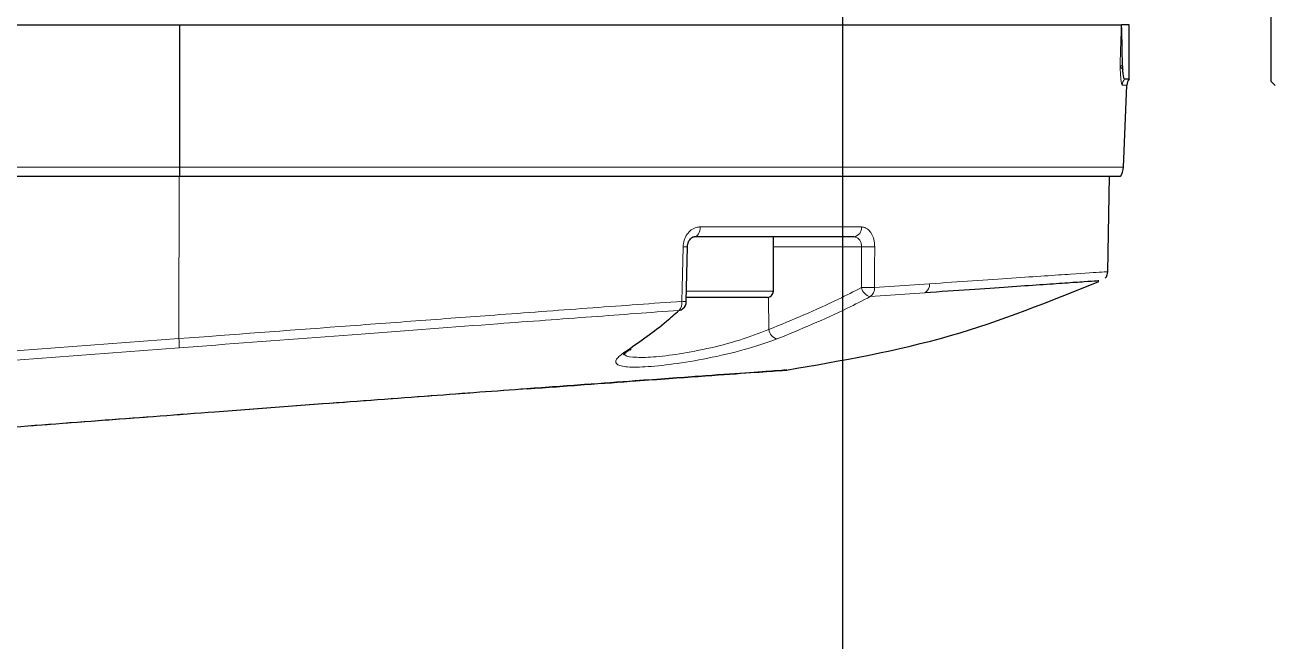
# Model space of a CAD drawing. Header units: millimetres. Extents: x 0 to 8400, y 0 to 5940.
# Drawn here: x 2716.8 to 2779.2, y 1949.3 to 1980.1 of the extents above; entities that cross this region are included whole.
import ezdxf

# ---------------------------------------------------------------- set-up
doc = ezdxf.new("R2010")
doc.units = ezdxf.units.MM
doc.linetypes.add('CENTERX2', pattern=[20.32, 12.7, -2.54, 2.54, -2.54])
doc.layers.add('do kich thuoc', color=10, linetype='Continuous', lineweight=5, plot=False)

msp = doc.modelspace()

# ---------------------------------------------------------------- linework, layer by layer
at = {"color": 7, "linetype": 'Continuous', "lineweight": 30}
for p, q in [((2779.128, 1977.269), (2779.128, 1981.105)), ((2711.937, 1980.095), (2724.585, 1980.095)), ((2724.585, 1972.984), (2724.585, 1980.095)), ((2724.585, 1980.095), (2771.649, 1980.095)), ((2772.037, 1980.095), (2771.649, 1980.095)), ((2772.037, 1977.388), (2772.037, 1980.095)), ((2771.748, 1972.984), (2771.915, 1977.088)), ((2779.128, 1977.269), (2779.33, 1977.067)), ((2560.767, 1972.525), (2724.578, 1972.525)), ((2749.965, 1972.55), (2749.965, 1972.525)), ((2752.993, 1972.525), (2752.993, 1972.55)), ((2770.97, 1967.751), (2771.053, 1972.525)), ((2749.899, 1966.268), (2749.96, 1968.998)), ((2758.279, 1969.497), (2750.299, 1969.497)), ((2754.255, 1966.772), (2754.255, 1969.497)), ((2752.729, 1966.469), (2749.895, 1966.469)), ((2753.952, 1966.469), (2752.729, 1966.469)), ((2754.929, 1962.834), (2754.891, 1962.831)), ((2731.722, 1961.135), (2726.334, 1960.731))]:
    msp.add_line(p, q, dxfattribs=at)
at = {"color": 8, "linetype": 'Continuous', "lineweight": 15}
for p, q in [((2560.773, 1972.984), (2724.585, 1972.984)), ((2724.537, 1964.403), (2724.544, 1972.525)), ((2750.593, 1969.993), (2758.656, 1969.993)), ((2758.658, 1969.001), (2754.255, 1969.001)), ((2758.651, 1966.958), (2758.658, 1969.001)), ((2759.31, 1966.958), (2762.062, 1967.149)), ((2749.891, 1966.772), (2752.882, 1966.772)), ((2752.882, 1966.772), (2754.255, 1966.772)), ((2754.026, 1964.859), (2754.01, 1966.474)), ((2761.825, 1966.695), (2759.093, 1966.504)), ((2726.339, 1960.733), (2731.735, 1961.137))]:
    msp.add_line(p, q, dxfattribs=at)
at = {"color": 0, "lineweight": 25}
for points in [[(2757.721, 2735.715), (3157.721, 2735.715), (3157.721, 1283.715), (2757.721, 1283.715)], [(2757.721, 2169.715), (3077.721, 2169.715), (3077.721, 1849.715), (2757.721, 1849.715)]]:
    msp.add_lwpolyline(points, close=True, dxfattribs=at)
at = {"color": 8, "linetype": 'Continuous', "lineweight": 15, "flags": 128}
for points in [[(2750.299, 1969.497), (2750.356, 1969.506), (2750.41, 1969.534), (2750.461, 1969.58), (2750.505, 1969.642), (2750.542, 1969.717), (2750.569, 1969.802), (2750.586, 1969.895), (2750.593, 1969.993)], [(2749.68, 1966.271), (2749.695, 1966.953), (2749.742, 1969.001)], [(2759.317, 1969.001), (2759.314, 1967.992), (2759.31, 1966.958)]]:
    msp.add_lwpolyline(points, dxfattribs=at)
at = {"color": 7, "linetype": 'CENTERX2', "lineweight": 0}
msp.add_arc((2367.811, 2009.872), 709.586, 100, 80, dxfattribs=at)
at = {"color": 8, "linetype": 'Continuous', "lineweight": 15}
for centre, radius, start, end in [((2772.201, 1977.067), 0.506, 140.69647, 177.7349), ((2758.206, 1969.944), 0.453, 279.25438, 6.23245), ((2749.92, 1974.971), 5.973, 268.29093, 270.39426), ((2758.988, 1987.148), 18.15, 268.95987, 271.04013), ((2761.56, 1967.122), 0.502, 301.76481, 3.0039), ((2758.981, 1985.089), 18.134, 268.9586, 271.0414), ((2759.271, 1967.119), 0.641, 194.62123, 253.8165), ((2758.804, 1966.921), 0.507, 304.64827, 4.09269), ((2749.121, 1966.203), 0.563, 316.52173, 6.87239), ((2749.861, 1972.384), 6.116, 268.30708, 270.36476), ((2754.6, 1964.942), 0.58, 188.18622, 252.96989), ((2719.521, 1963.945), 5.037, 0.00557, 5.21835), ((2741.903, 1962.261), 0.369, 274.2004, 278.8705), ((2731.716, 1961.222), 0.0864, 274.25794, 282.53015), ((2726.333, 1960.75), 0.0182, 274.69998, 291.11484)]:
    msp.add_arc(centre, radius, start, end, dxfattribs=at)
at = {"color": 7, "linetype": 'Continuous', "lineweight": 30}
for centre, radius, start, end in [((2772.427, 1977.067), 0.505, 141.16405, 177.68951), ((2706.712, 1973.026), 17.872, 358.39315, 359.86566), ((2770.74, 1973.03), 1.009, 329.15964, 357.31816), ((2753.952, 1966.772), 0.303, 270, 0), ((2749.495, 1966.173), 0.359, 275.55276, 311.65898), ((2749.395, 1966.279), 0.505, 312.10611, 358.71009), ((2746.925, 1964.206), 0.374, 275.87522, 304.74412), ((2754.79, 1963.837), 1.013, 274.06462, 277.90488)]:
    msp.add_arc(centre, radius, start, end, dxfattribs=at)
at = {"color": 8, "linetype": 'Continuous', "lineweight": 15}
for points, knots in [([(2771.581, 1978.057), (2771.59, 1978.306), (2771.613, 1978.986), (2771.635, 1979.665), (2771.649, 1980.095)], [0, 0, 0, 0, 0.367365, 1, 1, 1, 1]), ([(2771.695, 1977.087), (2771.682, 1977.102), (2771.657, 1977.132), (2771.618, 1977.39), (2771.597, 1977.73), (2771.584, 1977.986), (2771.581, 1978.055), (2771.581, 1978.057)], [0, 0, 0, 0, 0.233329, 0.466045, 0.857246, 0.996395, 1, 1, 1, 1]), ([(2771.581, 1978.057), (2771.586, 1978.056), (2771.605, 1978.054), (2771.661, 1978.053), (2771.703, 1978.053)], [0, 0, 0, 0, 0.25246, 1, 1, 1, 1]), ([(2771.581, 1978.057), (2771.581, 1978.056), (2771.592, 1978.022), (2771.626, 1977.965), (2771.688, 1977.907), (2771.713, 1977.883)], [0, 0, 0, 0, 0.012963, 0.593446, 1, 1, 1, 1]), ([(2771.923, 1977.087), (2771.923, 1977.087), (2771.984, 1977.087), (2771.863, 1977.087), (2771.73, 1977.087), (2771.695, 1977.087)], [0, 0, 0, 0, 0.00024, 0.735767, 1, 1, 1, 1]), ([(2724.585, 1972.984), (2727.332, 1972.984), (2731.495, 1972.984), (2736.901, 1972.984), (2742.163, 1972.984), (2747.164, 1972.984), (2751.781, 1972.984), (2756.115, 1972.984), (2759.989, 1972.984), (2763.307, 1972.984), (2766.231, 1972.984), (2768.54, 1972.984), (2770.191, 1972.984), (2771.345, 1972.984), (2771.855, 1972.984), (2771.743, 1972.984), (2771.74, 1972.984)], [0, 0, 0, 0, 0.109504, 0.165901, 0.222299, 0.331605, 0.387894, 0.444183, 0.553488, 0.609777, 0.666066, 0.775372, 0.831661, 0.88795, 0.997255, 1, 1, 1, 1]), ([(2749.742, 1969.001), (2749.753, 1969.113), (2749.777, 1969.338), (2749.928, 1969.636), (2750.144, 1969.86), (2750.379, 1969.976), (2750.533, 1969.988), (2750.593, 1969.993)], [0, 0, 0, 0, 0.213395, 0.42725, 0.642291, 0.85959, 1, 1, 1, 1]), ([(2758.656, 1969.993), (2758.733, 1969.981), (2758.887, 1969.959), (2759.088, 1969.783), (2759.236, 1969.525), (2759.308, 1969.247), (2759.315, 1969.067), (2759.317, 1969.001)], [0, 0, 0, 0, 0.220578, 0.440798, 0.658631, 0.873689, 1, 1, 1, 1]), ([(2758.658, 1969.001), (2758.657, 1969.034), (2758.655, 1969.124), (2758.614, 1969.263), (2758.53, 1969.393), (2758.413, 1969.48), (2758.324, 1969.491), (2758.279, 1969.497)], [0, 0, 0, 0, 0.125334, 0.338788, 0.555873, 0.776873, 1, 1, 1, 1]), ([(2762.062, 1967.149), (2763.517, 1967.248), (2765.722, 1967.398), (2767.853, 1967.545), (2769.59, 1967.663), (2770.608, 1967.729), (2770.99, 1967.756), (2770.943, 1967.752), (2770.933, 1967.752)], [0, 0, 0, 0, 0.270572, 0.409912, 0.549251, 0.819673, 0.958939, 1, 1, 1, 1]), ([(2754.026, 1964.859), (2755.197, 1965.34), (2756.759, 1965.982), (2758.273, 1966.763), (2758.651, 1966.958)], [0, 0, 0, 0, 0.750233, 1, 1, 1, 1]), ([(2759.093, 1966.504), (2758.712, 1966.307), (2757.185, 1965.519), (2755.611, 1964.873), (2754.43, 1964.387)], [0, 0, 0, 0, 0.249555, 1, 1, 1, 1]), ([(2724.537, 1964.403), (2727.239, 1964.607), (2731.332, 1964.915), (2736.651, 1965.313), (2740.894, 1965.628), (2745.304, 1965.953), (2748.216, 1966.164), (2749.68, 1966.271)], [0, 0, 0, 0, 0.3027055, 0.4585886, 0.6144717, 0.8061517, 1, 1, 1, 1]), ([(2749.529, 1965.816), (2748.092, 1965.711), (2745.201, 1965.499), (2739.904, 1965.106), (2733.636, 1964.634), (2728.225, 1964.226), (2725.168, 1963.992), (2724.558, 1963.946)], [0, 0, 0, 0, 0.191689, 0.385547, 0.655279, 0.931153, 1, 1, 1, 1]), ([(2746.821, 1963.664), (2746.819, 1963.654), (2746.788, 1963.541), (2747.191, 1963.466), (2748.051, 1963.452), (2749.365, 1963.599), (2750.931, 1963.887), (2752.596, 1964.31), (2753.549, 1964.676), (2754.026, 1964.859)], [0, 0, 0, 0, 0.014847, 0.170387, 0.327634, 0.488515, 0.655112, 0.827391, 1, 1, 1, 1]), ([(2656.228, 1959.45), (2669.577, 1960.392), (2692.35, 1961.998), (2715.117, 1963.699), (2724.537, 1964.403)], [0, 0, 0, 0, 0.586211, 1, 1, 1, 1]), ([(2754.43, 1964.387), (2753.897, 1964.202), (2752.832, 1963.833), (2750.978, 1963.406), (2749.231, 1963.115), (2747.784, 1962.971), (2746.786, 1962.973), (2746.323, 1963.13), (2746.382, 1963.421), (2746.78, 1963.703), (2746.963, 1963.834)], [0, 0, 0, 0, 0.135012, 0.2699, 0.400369, 0.526397, 0.649736, 0.771909, 0.894684, 1, 1, 1, 1]), ([(2724.558, 1963.946), (2715.136, 1963.236), (2692.367, 1961.521), (2669.592, 1959.92), (2656.242, 1958.981)], [0, 0, 0, 0, 0.413784, 1, 1, 1, 1]), ([(2731.735, 1961.137), (2733.172, 1961.245), (2736.075, 1961.461), (2739.452, 1961.711), (2741.336, 1961.85), (2741.96, 1961.896)], [0, 0, 0, 0, 0.395878, 0.79968, 1, 1, 1, 1]), ([(2710.063, 1959.504), (2711.776, 1959.633), (2715.224, 1959.894), (2720.751, 1960.312), (2724.459, 1960.591), (2726.339, 1960.733)], [0, 0, 0, 0, 0.327186, 0.658782, 1, 1, 1, 1])]:
    msp.add_open_spline(points, degree=3, knots=knots, dxfattribs=at)
at = {"color": 7, "linetype": 'Continuous', "lineweight": 30}
for points, knots in [([(2771.703, 1978.053), (2771.699, 1978.279), (2771.694, 1978.66), (2771.685, 1979.143), (2771.678, 1979.469), (2771.672, 1979.687), (2771.667, 1979.832), (2771.664, 1979.928), (2771.66, 1979.993), (2771.658, 1980.04), (2771.655, 1980.071), (2771.652, 1980.088), (2771.651, 1980.094), (2771.65, 1980.095), (2771.649, 1980.095)], [0, 0, 0, 0, 0.322884, 0.544241, 0.692748, 0.792542, 0.85979, 0.905299, 0.936299, 0.957619, 0.979784, 0.988648, 0.995963, 1, 1, 1, 1]), ([(2771.703, 1978.053), (2771.703, 1978.023), (2771.705, 1977.959), (2771.71, 1977.909), (2771.713, 1977.883)], [0, 0, 0, 0, 0.463328, 1, 1, 1, 1]), ([(2771.809, 1977.388), (2771.799, 1977.399), (2771.776, 1977.425), (2771.742, 1977.614), (2771.722, 1977.796), (2771.713, 1977.883)], [0, 0, 0, 0, 0.289537, 0.661418, 1, 1, 1, 1]), ([(2772.027, 1977.388), (2772.03, 1977.388), (2772.09, 1977.388), (2771.945, 1977.388), (2771.809, 1977.388)], [0, 0, 0, 0, 0.058251, 1, 1, 1, 1]), ([(2724.578, 1972.525), (2724.947, 1972.525), (2728.012, 1972.525), (2733.782, 1972.525), (2741.577, 1972.525), (2748.097, 1972.525), (2753.335, 1972.525), (2757.463, 1972.525), (2761.151, 1972.525), (2764.334, 1972.525), (2766.988, 1972.525), (2769.086, 1972.525), (2770.561, 1972.525), (2771.46, 1972.525), (2771.547, 1972.525), (2771.588, 1972.525)], [0, 0, 0, 0, 0.01475, 0.122445, 0.231648, 0.340851, 0.414744, 0.488873, 0.562766, 0.636659, 0.710788, 0.784681, 0.858575, 0.932703, 1, 1, 1, 1]), ([(2749.965, 1968.999), (2749.964, 1969.017), (2749.961, 1969.092), (2749.998, 1969.223), (2750.069, 1969.361), (2750.162, 1969.453), (2750.241, 1969.495), (2750.281, 1969.492), (2750.298, 1969.491)], [0, 0, 0, 0, 0.057689, 0.243557, 0.429504, 0.619894, 0.835321, 1, 1, 1, 1]), ([(2770.838, 1967.428), (2770.84, 1967.429), (2770.889, 1967.47), (2770.945, 1967.581), (2770.958, 1967.694), (2770.964, 1967.747)], [0, 0, 0, 0, 0.018551, 0.5438246, 1, 1, 1, 1]), ([(2754.903, 1962.83), (2757.668, 1963.308), (2763.033, 1964.236), (2768.078, 1966.279), (2770.523, 1967.269)], [0, 0, 0, 0, 0.515355, 1, 1, 1, 1]), ([(2770.515, 1967.291), (2770.53, 1967.292), (2770.558, 1967.294), (2769.831, 1967.245), (2768.59, 1967.162), (2766.647, 1967.027), (2764.126, 1966.854), (2762.592, 1966.748), (2761.825, 1966.695)], [0, 0, 0, 0, 0.1720271, 0.3113248, 0.4506227, 0.7212571, 0.8606289, 1, 1, 1, 1]), ([(2746.963, 1963.834), (2747.619, 1964.288), (2748.484, 1964.887), (2749.325, 1965.635), (2749.529, 1965.816)], [0, 0, 0, 0, 0.757602, 1, 1, 1, 1]), ([(2746.761, 1963.623), (2746.758, 1963.615), (2746.743, 1963.574), (2746.85, 1963.714), (2747.045, 1963.836), (2747.141, 1963.896)], [0, 0, 0, 0, 0.1183203, 0.563856, 1, 1, 1, 1]), ([(2754.862, 1962.827), (2754.742, 1962.818), (2754.498, 1962.801), (2752.967, 1962.692), (2750.638, 1962.526), (2747.812, 1962.322), (2744.853, 1962.107), (2742.909, 1961.964), (2741.93, 1961.892)], [0, 0, 0, 0, 0.182929, 0.371168, 0.555306, 0.744772, 0.871545, 1, 1, 1, 1]), ([(2741.96, 1961.896), (2742.928, 1961.967), (2744.878, 1962.11), (2747.81, 1962.323), (2750.661, 1962.529), (2752.988, 1962.696), (2754.551, 1962.807), (2754.802, 1962.825), (2754.929, 1962.834)], [0, 0, 0, 0, 0.1267403, 0.2551718, 0.4392989, 0.6287655, 0.8117346, 1, 1, 1, 1]), ([(2741.93, 1961.892), (2740.368, 1961.777), (2737.196, 1961.544), (2733.565, 1961.273), (2731.722, 1961.135)], [0, 0, 0, 0, 0.492323, 1, 1, 1, 1]), ([(2726.334, 1960.731), (2724.509, 1960.594), (2720.807, 1960.315), (2715.281, 1959.898), (2711.785, 1959.634), (2710.074, 1959.504)], [0, 0, 0, 0, 0.331584, 0.672782, 1, 1, 1, 1])]:
    msp.add_open_spline(points, degree=3, knots=knots, dxfattribs=at)
at = {"layer": 'do kich thuoc', "color": 0}
msp.add_line((2757.721, 2735.715, -1315.267), (2757.721, 1283.715, -1315.267), dxfattribs=at)
at = {"layer": 'do kich thuoc', "color": 0, "elevation": -1315.267}
msp.add_lwpolyline([(2757.721, 2169.715), (3077.721, 2169.715), (3077.721, 1849.715), (2757.721, 1849.715)], close=True, dxfattribs=at)

doc.saveas('drawing.dxf')
